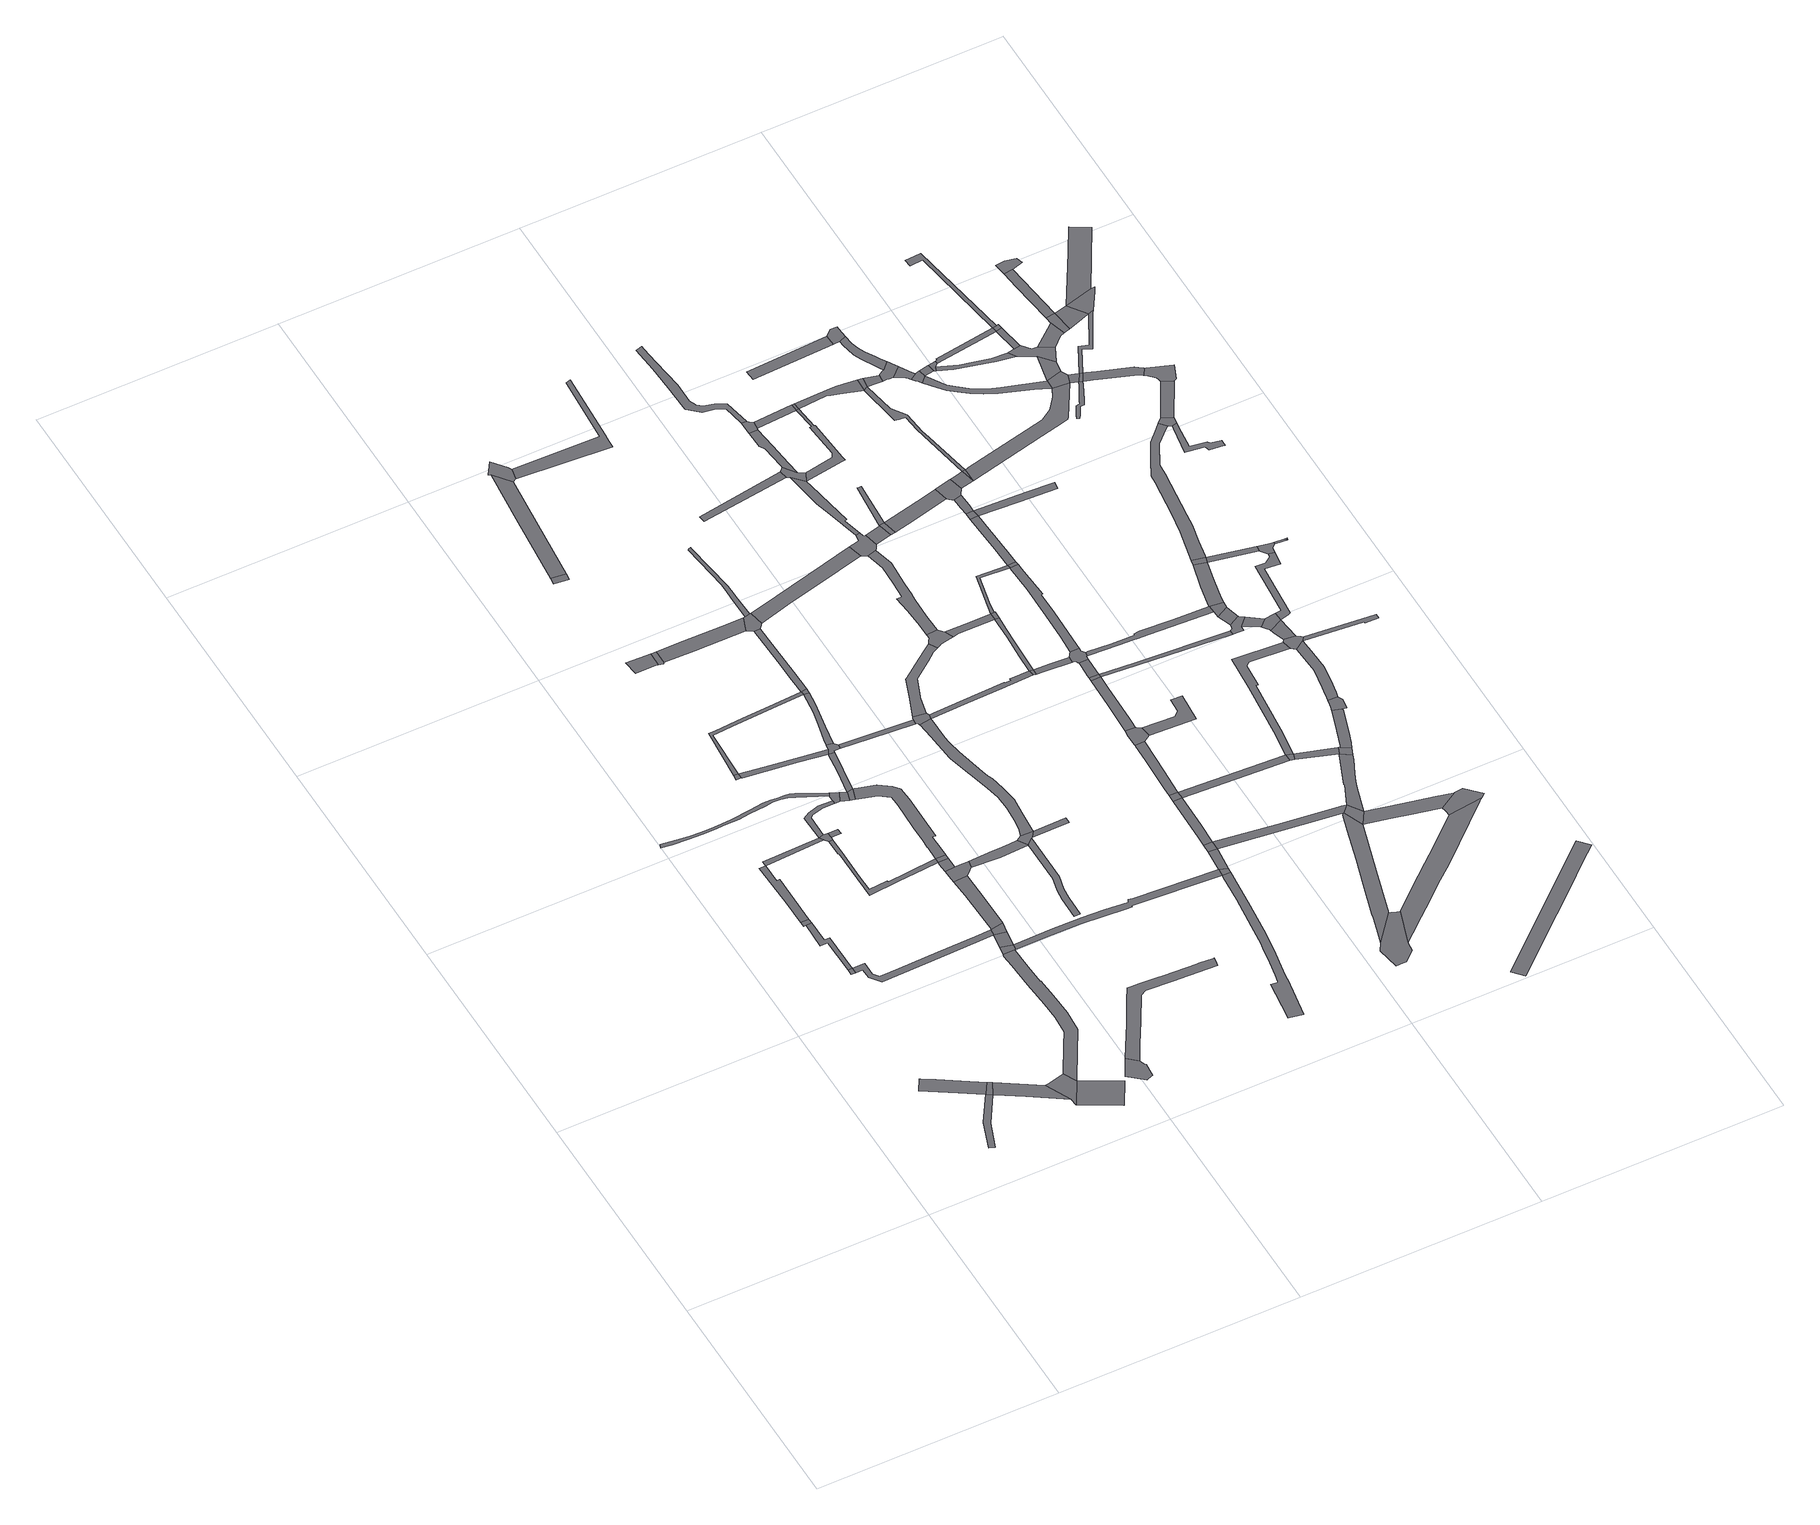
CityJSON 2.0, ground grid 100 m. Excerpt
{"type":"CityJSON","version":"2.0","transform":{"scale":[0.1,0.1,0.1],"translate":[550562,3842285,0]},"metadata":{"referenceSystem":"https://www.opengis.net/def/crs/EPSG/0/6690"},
"CityObjects":{
"road1":{"type":"Road","attributes":{"RoadStructureAttribute.sectionType":"1"},"geometry":[{"type":"MultiSurface","lod":"1","boundaries":[[[0,1,2,3,4,5]]]}]},
"road2":{"type":"Road","attributes":{"RoadStructureAttribute.sectionType":"1"},"geometry":[{"type":"MultiSurface","lod":"1","boundaries":[[[6,7,8,9,10,11,0,12]]]}]},
"road3":{"type":"Road","geometry":[{"type":"MultiSurface","lod":"1","boundaries":[[[12,0,5,13]]]}]},
"road4":{"type":"Road","geometry":[{"type":"MultiSurface","lod":"1","boundaries":[[[14,15,16,17]]]}]},
"road5":{"type":"Road","attributes":{"RoadStructureAttribute.sectionType":"1"},"geometry":[{"type":"MultiSurface","lod":"1","boundaries":[[[18,19,20,14,17,21,22,23]]]}]},
"road6":{"type":"Road","attributes":{"RoadStructureAttribute.sectionType":"1"},"geometry":[{"type":"MultiSurface","lod":"1","boundaries":[[[24,13,5,25,26,27,28,29]]]}]},
"road7":{"type":"Road","geometry":[{"type":"MultiSurface","lod":"1","boundaries":[[[30,31,18,23,32]]]}]},
"road8":{"type":"Road","attributes":{"RoadStructureAttribute.sectionType":"1"},"geometry":[{"type":"MultiSurface","lod":"1","boundaries":[[[33,34,30,32,35,36,37]]]}]},
"road9":{"type":"Road","geometry":[{"type":"MultiSurface","lod":"1","boundaries":[[[38,39,40,29,28,41,42]]]}]},
"road10":{"type":"Road","attributes":{"RoadStructureAttribute.sectionType":"1"},"geometry":[{"type":"MultiSurface","lod":"1","boundaries":[[[43,42,41,44,45,46,47]]]}]},
"road11":{"type":"Road","attributes":{"RoadStructureAttribute.sectionType":"1"},"geometry":[{"type":"MultiSurface","lod":"1","boundaries":[[[48,49,50,51,52,53,54,17,16,55,56,57,58,59,60,61]]]}]},
"road12":{"type":"Road","attributes":{"RoadStructureAttribute.sectionType":"1"},"geometry":[{"type":"MultiSurface","lod":"1","boundaries":[[[62,63,64,65,66,67,68,69,70,71,72,73,74,75,76,77,78,79,80,81,82,83,84,85,86,87,88,89,90]]]}]},
"road13":{"type":"Road","attributes":{"RoadStructureAttribute.sectionType":"1"},"geometry":[{"type":"MultiSurface","lod":"1","boundaries":[[[91,92,37,93]]]}]},
"road14":{"type":"Road","attributes":{"RoadStructureAttribute.sectionType":"1"},"geometry":[{"type":"MultiSurface","lod":"1","boundaries":[[[94,95,96,97,98,99,100,101,38,42,102,103,104,105,106,107,108,109]]]}]},
"road15":{"type":"Road","geometry":[{"type":"MultiSurface","lod":"1","boundaries":[[[110,111,112,113,114]]]}]},
"road16":{"type":"Road","geometry":[{"type":"MultiSurface","lod":"1","boundaries":[[[115,116,117,118,119,120,121,122,123]]]}]},
"road17":{"type":"Road","geometry":[{"type":"MultiSurface","lod":"1","boundaries":[[[124,91,93,125,126,127,128]]]}]},
"road18":{"type":"Road","geometry":[{"type":"MultiSurface","lod":"1","boundaries":[[[129,130,128,127]]]}]},
"road19":{"type":"Road","attributes":{"RoadStructureAttribute.sectionType":"1"},"geometry":[{"type":"MultiSurface","lod":"1","boundaries":[[[131,132,133,134,91,124,135,136,137,138,139,140]]]}]},
"road20":{"type":"Road","geometry":[{"type":"MultiSurface","lod":"1","boundaries":[[[141,94,109,142,143]]]}]},
"road21":{"type":"Road","attributes":{"RoadStructureAttribute.sectionType":"1"},"geometry":[{"type":"MultiSurface","lod":"1","boundaries":[[[125,144,145,146,147,148,149,150,151,152,153,154,155,156,126]]]}]},
"road22":{"type":"Road","attributes":{"RoadStructureAttribute.sectionType":"1"},"geometry":[{"type":"MultiSurface","lod":"1","boundaries":[[[60,157,141,143,158,159]]]}]},
"road23":{"type":"Road","geometry":[{"type":"MultiSurface","lod":"1","boundaries":[[[160,161,61,60,159]]]}]},
"road24":{"type":"Road","attributes":{"function":"3","RoadStructureAttribute.sectionType":"1"},"geometry":[{"type":"MultiSurface","lod":"1","boundaries":[[[162,163,164,165,166,167,168]]]}]},
"road25":{"type":"Road","attributes":{"RoadStructureAttribute.sectionType":"1"},"geometry":[{"type":"MultiSurface","lod":"1","boundaries":[[[169,170,114,113,171,172,173,174,175]]]}]},
"road26":{"type":"Road","attributes":{"RoadStructureAttribute.sectionType":"1"},"geometry":[{"type":"MultiSurface","lod":"1","boundaries":[[[176,177,178,179,180,161,160]]]}]},
"road27":{"type":"Road","geometry":[{"type":"MultiSurface","lod":"1","boundaries":[[[90,89,140,139,181,182,183]]]}]},
"road28":{"type":"Road","attributes":{"RoadStructureAttribute.sectionType":"1"},"geometry":[{"type":"MultiSurface","lod":"1","boundaries":[[[183,182,184,185]]]}]},
"road29":{"type":"Road","geometry":[{"type":"MultiSurface","lod":"1","boundaries":[[[168,167,186,187,188]]]}]},
"road30":{"type":"Road","attributes":{"RoadStructureAttribute.sectionType":"1"},"geometry":[{"type":"MultiSurface","lod":"1","boundaries":[[[189,190,191,192,193,110,114,194,195,196,197,198]]]}]},
"road31":{"type":"Road","attributes":{"RoadStructureAttribute.sectionType":"1"},"geometry":[{"type":"MultiSurface","lod":"1","boundaries":[[[149,199,200,201,202]]]}]},
"road32":{"type":"Road","geometry":[{"type":"MultiSurface","lod":"1","boundaries":[[[203,185,184,204]]]}]},
"road33":{"type":"Road","geometry":[{"type":"MultiSurface","lod":"1","boundaries":[[[205,206,207,208]]]}]},
"road34":{"type":"Road","geometry":[{"type":"MultiSurface","lod":"1","boundaries":[[[150,149,202,209]]]}]},
"road35":{"type":"Road","geometry":[{"type":"MultiSurface","lod":"1","boundaries":[[[210,211,212,201,200,213,178,177,214,215]]]}]},
"road36":{"type":"Road","attributes":{"RoadStructureAttribute.sectionType":"1"},"geometry":[{"type":"MultiSurface","lod":"1","boundaries":[[[216,217,218,219,220,221,222,223,224,225,226,203,204,227,228,229,230,231,232,233,234,235,236,237,150,209]]]}]},
"road37":{"type":"Road","attributes":{"RoadStructureAttribute.sectionType":"1"},"geometry":[{"type":"MultiSurface","lod":"1","boundaries":[[[174,238,185,203,239,240]]]}]},
"road38":{"type":"Road","attributes":{"RoadStructureAttribute.sectionType":"1"},"geometry":[{"type":"MultiSurface","lod":"1","boundaries":[[[241,242,243,244,245,246,247,248,249,250,251,252,253,254,255,256,257,258,259,260,261,262,263,264,115,123]]]}]},
"road39":{"type":"Road","attributes":{"RoadStructureAttribute.sectionType":"1"},"geometry":[{"type":"MultiSurface","lod":"1","boundaries":[[[265,266,205,208,267,268]]]}]},
"road40":{"type":"Road","geometry":[{"type":"MultiSurface","lod":"1","boundaries":[[[269,175,174,240,270,271,272,273]]]}]},
"road41":{"type":"Road","attributes":{"function":"3","RoadStructureAttribute.sectionType":"1"},"geometry":[{"type":"MultiSurface","lod":"1","boundaries":[[[274,275,188,187,276,277,278]]]}]},
"road42":{"type":"Road","attributes":{"RoadStructureAttribute.sectionType":"1"},"geometry":[{"type":"MultiSurface","lod":"1","boundaries":[[[279,280,281,282,210,215,283,284,285,286]]]}]},
"road43":{"type":"Road","attributes":{"RoadStructureAttribute.sectionType":"1"},"geometry":[{"type":"MultiSurface","lod":"1","boundaries":[[[198,287,288,289,269,273,290,291,292]]]}]},
"road44":{"type":"Road","geometry":[{"type":"MultiSurface","lod":"1","boundaries":[[[293,294,265,268,295,296,297]]]}]},
"road45":{"type":"Road","geometry":[{"type":"MultiSurface","lod":"1","boundaries":[[[298,299,300,301,302,303,304,305,306,286]]]}]},
"road46":{"type":"Road","geometry":[{"type":"MultiSurface","lod":"1","boundaries":[[[307,189,198,292]]]}]},
"road47":{"type":"Road","attributes":{"RoadStructureAttribute.sectionType":"1"},"geometry":[{"type":"MultiSurface","lod":"1","boundaries":[[[308,272,271,309,310,311]]]}]},
"road48":{"type":"Road","attributes":{"RoadStructureAttribute.sectionType":"1"},"geometry":[{"type":"MultiSurface","lod":"1","boundaries":[[[312,313,314,315,316,317,318,319,143,142,320,321,322,323,324,325,326,327,328]]]}]},
"road49":{"type":"Road","attributes":{"RoadStructureAttribute.sectionType":"1"},"geometry":[{"type":"MultiSurface","lod":"1","boundaries":[[[329,330,331,332,333,334,189,307]]]}]},
"road50":{"type":"Road","geometry":[{"type":"MultiSurface","lod":"1","boundaries":[[[335,336,337,279,286,306,338]]]}]},
"road51":{"type":"Road","geometry":[{"type":"MultiSurface","lod":"1","boundaries":[[[339,340,341,278,277,332,331,342,343]]]}]},
"road52":{"type":"Road","attributes":{"RoadStructureAttribute.sectionType":"1"},"geometry":[{"type":"MultiSurface","lod":"1","boundaries":[[[344,345,346,347,348,349,350,351,352,353,354,355,356,357,358,359,360,361,362,363,364,365,366,336,335]]]}]},
"road53":{"type":"Road","geometry":[{"type":"MultiSurface","lod":"1","boundaries":[[[367,368,335,338]]]}]},
"road54":{"type":"Road","attributes":{"RoadStructureAttribute.sectionType":"1"},"geometry":[{"type":"MultiSurface","lod":"1","boundaries":[[[369,370,371,372,373,374,375,376,377,378,341,340]]]}]},
"road55":{"type":"Road","geometry":[{"type":"MultiSurface","lod":"1","boundaries":[[[379,380,311,310,381,356,355,382,383,384]]]}]},
"road56":{"type":"Road","attributes":{"RoadStructureAttribute.sectionType":"1"},"geometry":[{"type":"MultiSurface","lod":"1","boundaries":[[[385,386,387,388,389,390,296,295]]]}]},
"road57":{"type":"Road","attributes":{"RoadStructureAttribute.sectionType":"1"},"geometry":[{"type":"MultiSurface","lod":"1","boundaries":[[[327,391,392,393,394,395,396,397,398,399,400,401,402,403,404,405,406,407,408,409,410]]]}]},
"road58":{"type":"Road","attributes":{"RoadStructureAttribute.sectionType":"1"},"geometry":[{"type":"MultiSurface","lod":"1","boundaries":[[[411,412,413,414,415,416,417,379,384,418,419,420,421,422,423,424]]]}]},
"road59":{"type":"Road","attributes":{"function":"3","RoadStructureAttribute.sectionType":"1"},"geometry":[{"type":"MultiSurface","lod":"1","boundaries":[[[425,426,427,339,343,428,429,430]]]}]},
"road60":{"type":"Road","attributes":{"RoadStructureAttribute.sectionType":"1"},"geometry":[{"type":"MultiSurface","lod":"1","boundaries":[[[431,432,433,434,435,436,382,355,437,438,439]]]}]},
"road61":{"type":"Road","geometry":[{"type":"MultiSurface","lod":"1","boundaries":[[[328,327,410,440]]]}]},
"road62":{"type":"Road","attributes":{"RoadStructureAttribute.sectionType":"1"},"geometry":[{"type":"MultiSurface","lod":"1","boundaries":[[[441,442,328,440,443,444]]]}]},
"road63":{"type":"Road","geometry":[{"type":"MultiSurface","lod":"1","boundaries":[[[445,441,444,446]]]}]},
"road64":{"type":"Road","attributes":{"RoadStructureAttribute.sectionType":"1"},"geometry":[{"type":"MultiSurface","lod":"1","boundaries":[[[447,448,449,450,451]]]}]},
"road65":{"type":"Road","geometry":[{"type":"MultiSurface","lod":"1","boundaries":[[[452,453,454,455,456,411,424,457,458,459,460,461]]]}]},
"road66":{"type":"Road","attributes":{"RoadStructureAttribute.sectionType":"1"},"geometry":[{"type":"MultiSurface","lod":"1","boundaries":[[[462,463,464,445,446,465,466,467]]]}]},
"road67":{"type":"Road","geometry":[{"type":"MultiSurface","lod":"1","boundaries":[[[468,462,467,469]]]}]},
"road68":{"type":"Road","attributes":{"RoadStructureAttribute.sectionType":"1"},"geometry":[{"type":"MultiSurface","lod":"1","boundaries":[[[470,471,472,473,474,475,476,477,478,479,480,481,482,483,454,453]]]}]},
"road69":{"type":"Road","attributes":{"RoadStructureAttribute.sectionType":"1"},"geometry":[{"type":"MultiSurface","lod":"1","boundaries":[[[484,485,486,487,488,489,490,468,469]]]}]},
"road70":{"type":"Road","geometry":[{"type":"MultiSurface","lod":"1","boundaries":[[[431,439,491,492]]]}]},
"road71":{"type":"Road","attributes":{"RoadStructureAttribute.sectionType":"1"},"geometry":[{"type":"MultiSurface","lod":"1","boundaries":[[[493,461,460,494,495,496]]]}]},
"road72":{"type":"Road","geometry":[{"type":"MultiSurface","lod":"1","boundaries":[[[497,498,499,500,501,502,503,504,505,506,507]]]}]},
"road73":{"type":"Road","geometry":[{"type":"MultiSurface","lod":"1","boundaries":[[[508,509,510,511,512,513,425,430,514,476,475,515,516,517]]]}]},
"road74":{"type":"Road","attributes":{"RoadStructureAttribute.sectionType":"1"},"geometry":[{"type":"MultiSurface","lod":"1","boundaries":[[[518,519,520,521,511,510,522,523,524,525,526]]]}]},
"road75":{"type":"Road","attributes":{"RoadStructureAttribute.sectionType":"1"},"geometry":[{"type":"MultiSurface","lod":"1","boundaries":[[[495,527,528,431,492,529,530,531]]]}]},
"road76":{"type":"Road","geometry":[{"type":"MultiSurface","lod":"1","boundaries":[[[532,533,534,535,487,486,536,537,538]]]}]},
"road77":{"type":"Road","attributes":{"RoadStructureAttribute.sectionType":"1"},"geometry":[{"type":"MultiSurface","lod":"1","boundaries":[[[539,492,491,540,541,542]]]}]},
"road78":{"type":"Road","geometry":[{"type":"MultiSurface","lod":"1","boundaries":[[[543,544,545,447,451,546,547,518,526,548,549]]]}]},
"road79":{"type":"Road","attributes":{"function":"3","RoadStructureAttribute.sectionType":"1"},"geometry":[{"type":"MultiSurface","lod":"1","boundaries":[[[550,517,516,551,552]]]}]},
"road80":{"type":"Road","attributes":{"RoadStructureAttribute.sectionType":"1"},"geometry":[{"type":"MultiSurface","lod":"1","boundaries":[[[553,554,532,538,555,556,557,558,559]]]}]},
"road81":{"type":"Road","attributes":{"RoadStructureAttribute.sectionType":"1"},"geometry":[{"type":"MultiSurface","lod":"1","boundaries":[[[560,561,562,563,564,565,566,567,568,543,549]]]}]},
"road82":{"type":"Road","geometry":[{"type":"MultiSurface","lod":"1","boundaries":[[[496,495,531,569,570]]]}]},
"road83":{"type":"Road","attributes":{"RoadStructureAttribute.sectionType":"1"},"geometry":[{"type":"MultiSurface","lod":"1","boundaries":[[[571,572,573,446,444,574,575,576]]]}]},
"road84":{"type":"Road","attributes":{"RoadStructureAttribute.sectionType":"1"},"geometry":[{"type":"MultiSurface","lod":"1","boundaries":[[[577,578,579,580,581,582,583,584,585,586,587,588,589,590,591,592,593,594,595,596,597,598]]]}]},
"road85":{"type":"Road","geometry":[{"type":"MultiSurface","lod":"1","boundaries":[[[599,600,550,552,601]]]}]},
"road86":{"type":"Road","geometry":[{"type":"MultiSurface","lod":"1","boundaries":[[[597,563,562,602,603,604,605,598]]]}]},
"road87":{"type":"Road","geometry":[{"type":"MultiSurface","lod":"1","boundaries":[[[606,553,559,607]]]}]},
"road88":{"type":"Road","attributes":{"RoadStructureAttribute.sectionType":"1"},"geometry":[{"type":"MultiSurface","lod":"1","boundaries":[[[575,608,609,610,611,612,613,614,500,499,615,616,617]]]}]},
"road89":{"type":"Road","attributes":{"RoadStructureAttribute.sectionType":"1"},"geometry":[{"type":"MultiSurface","lod":"1","boundaries":[[[469,467,618,619]]]}]},
"road90":{"type":"Road","attributes":{"RoadStructureAttribute.sectionType":"1"},"geometry":[{"type":"MultiSurface","lod":"1","boundaries":[[[620,621,622,623,606,607,624]]]}]},
"road91":{"type":"Road","geometry":[{"type":"MultiSurface","lod":"1","boundaries":[[[625,626,627,600,599]]]}]},
"road92":{"type":"Road","geometry":[{"type":"MultiSurface","lod":"1","boundaries":[[[628,542,541,629,630,631,620,624,632,633,634,635,636,637]]]}]},
"road93":{"type":"Road","attributes":{"RoadStructureAttribute.sectionType":"1"},"geometry":[{"type":"MultiSurface","lod":"1","boundaries":[[[638,639,640,641,642,537,536]]]}]},
"road94":{"type":"Road","attributes":{"RoadStructureAttribute.sectionType":"1"},"geometry":[{"type":"MultiSurface","lod":"1","boundaries":[[[643,496,570,644,645,646,647]]]}]},
"road95":{"type":"Road","attributes":{"RoadStructureAttribute.sectionType":"1"},"geometry":[{"type":"MultiSurface","lod":"1","boundaries":[[[648,649,650,651,652,653,654,655,656,657,658,548,526]]]}]},
"road96":{"type":"Road","attributes":{"RoadStructureAttribute.sectionType":"1"},"geometry":[{"type":"MultiSurface","lod":"1","boundaries":[[[659,603,602,654]]]}]},
"road97":{"type":"Road","attributes":{"RoadStructureAttribute.sectionType":"1"},"geometry":[{"type":"MultiSurface","lod":"1","boundaries":[[[660,661,662,663,664,665,646,666,667,668,669,628,637]]]}]},
"road98":{"type":"Road","attributes":{"function":"3","RoadStructureAttribute.sectionType":"1"},"geometry":[{"type":"MultiSurface","lod":"1","boundaries":[[[670,671,672,599,601,673,674]]]}]},
"road99":{"type":"Road","geometry":[{"type":"MultiSurface","lod":"1","boundaries":[[[675,659,654,653]]]}]},
"road100":{"type":"Road","geometry":[{"type":"MultiSurface","lod":"1","boundaries":[[[676,647,646,665]]]}]},
"road101":{"type":"Road","geometry":[{"type":"MultiSurface","lod":"1","boundaries":[[[576,575,617,677]]]}]},
"road102":{"type":"Road","attributes":{"RoadStructureAttribute.sectionType":"1"},"geometry":[{"type":"MultiSurface","lod":"1","boundaries":[[[678,679,680,681,682,683,647,676]]]}]},
"road103":{"type":"Road","attributes":{"RoadStructureAttribute.sectionType":"1"},"geometry":[{"type":"MultiSurface","lod":"1","boundaries":[[[684,685,686,687,688,689,690,691,692,693,694,695,696,697,507,506]]]}]},
"road104":{"type":"Road","geometry":[{"type":"MultiSurface","lod":"1","boundaries":[[[619,618,698,699]]]}]},
"road105":{"type":"Road","geometry":[{"type":"MultiSurface","lod":"1","boundaries":[[[700,701,681,680]]]}]},
"road106":{"type":"Road","attributes":{"RoadStructureAttribute.sectionType":"1"},"geometry":[{"type":"MultiSurface","lod":"1","boundaries":[[[702,607,559,703,704,705]]]}]},
"road107":{"type":"Road","attributes":{"RoadStructureAttribute.sectionType":"1"},"geometry":[{"type":"MultiSurface","lod":"1","boundaries":[[[706,707,708,709,701,700]]]}]},
"road108":{"type":"Road","geometry":[{"type":"MultiSurface","lod":"1","boundaries":[[[710,711,670,674,712,713,708,707,714,715]]]}]},
"road109":{"type":"Road","attributes":{"RoadStructureAttribute.sectionType":"1"},"geometry":[{"type":"MultiSurface","lod":"1","boundaries":[[[716,717,718,719,576,677,720,721,722,723,724,725,726]]]}]},
"road110":{"type":"Road","attributes":{"RoadStructureAttribute.sectionType":"1"},"geometry":[{"type":"MultiSurface","lod":"1","boundaries":[[[727,728,729,730,675,653,731,732,733,734,735,736]]]}]},
"road111":{"type":"Road","attributes":{"RoadStructureAttribute.sectionType":"1"},"geometry":[{"type":"MultiSurface","lod":"1","boundaries":[[[737,738,739,740,741,742,743,744,745,635,634,746,747,748,749,750,751,752]]]}]},
"road112":{"type":"Road","attributes":{"RoadStructureAttribute.sectionType":"1"},"geometry":[{"type":"MultiSurface","lod":"1","boundaries":[[[699,698,716,753]]]}]},
"road113":{"type":"Road","attributes":{"RoadStructureAttribute.sectionType":"1"},"geometry":[{"type":"MultiSurface","lod":"1","boundaries":[[[754,755,756,757]]]}]},
"road114":{"type":"Road","attributes":{"function":"3","RoadStructureAttribute.sectionType":"1"},"geometry":[{"type":"MultiSurface","lod":"1","boundaries":[[[758,759,710,715,760]]]}]},
"road115":{"type":"Road","attributes":{"RoadStructureAttribute.sectionType":"1"},"geometry":[{"type":"MultiSurface","lod":"1","boundaries":[[[761,762,763,677,617,764,765,766,767,768]]]}]},
"road116":{"type":"Road","attributes":{"RoadStructureAttribute.sectionType":"1"},"geometry":[{"type":"MultiSurface","lod":"1","boundaries":[[[769,770,771,772,773,774,775,776,777,778,779]]]}]},
"road117":{"type":"Road","geometry":[{"type":"MultiSurface","lod":"1","boundaries":[[[780,758,760]]]}]},
"road118":{"type":"Road","geometry":[{"type":"MultiSurface","lod":"1","boundaries":[[[781,753,716,726,782,783]]]}]},
"road119":{"type":"Road","attributes":{"RoadStructureAttribute.sectionType":"1"},"geometry":[{"type":"MultiSurface","lod":"1","boundaries":[[[784,785,786,787,788,789,735,790,791,792,793,794,758,780]]]}]},
"road120":{"type":"Road","attributes":{"RoadStructureAttribute.sectionType":"1"},"geometry":[{"type":"MultiSurface","lod":"1","boundaries":[[[795,796,797,619,699,798,799,800,801,802,803,804]]]}]},
"road121":{"type":"Road","attributes":{"RoadStructureAttribute.sectionType":"1"},"geometry":[{"type":"MultiSurface","lod":"1","boundaries":[[[805,806,807,808,809,810,700,680]]]}]},
"road122":{"type":"Road","geometry":[{"type":"MultiSurface","lod":"1","boundaries":[[[736,735,789,811]]]}]},
"road123":{"type":"Road","attributes":{"RoadStructureAttribute.sectionType":"1"},"geometry":[{"type":"MultiSurface","lod":"1","boundaries":[[[812,813,814,783,782,815,816,817,818]]]}]},
"road124":{"type":"Road","attributes":{"RoadStructureAttribute.sectionType":"1"},"geometry":[{"type":"MultiSurface","lod":"1","boundaries":[[[819,820,811,789,821,822,823,824]]]}]},
"road125":{"type":"Road","geometry":[{"type":"MultiSurface","lod":"1","boundaries":[[[825,826,768,767,827,694,693,828]]]}]},
"road126":{"type":"Road","geometry":[{"type":"MultiSurface","lod":"1","boundaries":[[[829,754,757,830,831,832,833]]]}]},
"road127":{"type":"Road","geometry":[{"type":"MultiSurface","lod":"1","boundaries":[[[834,835,836,837,812,818,838,839,840]]]}]},
"road128":{"type":"Road","attributes":{"RoadStructureAttribute.sectionType":"1"},"geometry":[{"type":"MultiSurface","lod":"1","boundaries":[[[841,842,843,844,845,831,830,846,847,848,849,850,851,852,853]]]}]},
"road129":{"type":"Road","geometry":[{"type":"MultiSurface","lod":"1","boundaries":[[[853,852,854,824,823,855,856,857,858]]]}]},
"road130":{"type":"Road","geometry":[{"type":"MultiSurface","lod":"1","boundaries":[[[859,860,861,862,705,704,863,864,865,866,867]]]}]},
"road131":{"type":"Road","attributes":{"RoadStructureAttribute.sectionType":"1"},"geometry":[{"type":"MultiSurface","lod":"1","boundaries":[[[868,869,860,859]]]}]},
"road132":{"type":"Road","geometry":[{"type":"MultiSurface","lod":"1","boundaries":[[[752,751,870,869,868,871]]]}]},
"road133":{"type":"Road","attributes":{"RoadStructureAttribute.sectionType":"1"},"geometry":[{"type":"MultiSurface","lod":"1","boundaries":[[[872,873,858,857,874,875,876,877]]]}]},
"road134":{"type":"Road","geometry":[{"type":"MultiSurface","lod":"1","boundaries":[[[878,877,876,879,880,881,882]]]}]},
"road135":{"type":"Road","attributes":{"RoadStructureAttribute.sectionType":"1"},"geometry":[{"type":"MultiSurface","lod":"1","boundaries":[[[883,884,885,886,887,888,889,890,891,892,893,834,840]]]}]},
"road136":{"type":"Road","attributes":{"RoadStructureAttribute.sectionType":"1"},"geometry":[{"type":"MultiSurface","lod":"1","boundaries":[[[867,866,894,895,896,897]]]}]},
"road137":{"type":"Road","attributes":{"RoadStructureAttribute.sectionType":"1"},"geometry":[{"type":"MultiSurface","lod":"1","boundaries":[[[898,899,900,901,752,871,902,903,904,905]]]}]},
"road138":{"type":"Road","attributes":{"RoadStructureAttribute.sectionType":"1"},"geometry":[{"type":"MultiSurface","lod":"1","boundaries":[[[906,878,882,907,908]]]}]},
"road139":{"type":"Road","geometry":[{"type":"MultiSurface","lod":"1","boundaries":[[[909,804,803,888,887,910,911,912]]]}]},
"road140":{"type":"Road","geometry":[{"type":"MultiSurface","lod":"1","boundaries":[[[913,897,896,914,915,916,917]]]}]},
"road141":{"type":"Road","attributes":{"RoadStructureAttribute.sectionType":"1"},"geometry":[{"type":"MultiSurface","lod":"1","boundaries":[[[917,916,918,919,909,912]]]}]},
"road142":{"type":"Road","attributes":{"function":"3","RoadStructureAttribute.sectionType":"1"},"geometry":[{"type":"MultiSurface","lod":"1","boundaries":[[[920,921,922,923,924,925,926,927,780,760,928,929,930,931,932]]]}]},
"road143":{"type":"Road","geometry":[{"type":"MultiSurface","lod":"1","boundaries":[[[933,906,908,934,935,936]]]}]},
"road144":{"type":"Road","geometry":[{"type":"MultiSurface","lod":"1","boundaries":[[[937,938,898,905,939]]]}]},
"road145":{"type":"Road","attributes":{"RoadStructureAttribute.sectionType":"1"},"geometry":[{"type":"MultiSurface","lod":"1","boundaries":[[[940,941,942,943,944,945,882,881,946,947,948,949,950,951,952,953,920,954]]]}]},
"road146":{"type":"Road","attributes":{"RoadStructureAttribute.sectionType":"1"},"geometry":[{"type":"MultiSurface","lod":"1","boundaries":[[[939,905,955,956]]]}]},
"road147":{"type":"Road","attributes":{"RoadStructureAttribute.sectionType":"1"},"geometry":[{"type":"MultiSurface","lod":"1","boundaries":[[[957,958,959,960,961,913,917,962,963,964,965,966]]]}]},
"road148":{"type":"Road","attributes":{"RoadStructureAttribute.sectionType":"1"},"geometry":[{"type":"MultiSurface","lod":"1","boundaries":[[[967,968,969,935,934,970,971,972,973,974]]]}]},
"road149":{"type":"Road","attributes":{"RoadStructureAttribute.sectionType":"1"},"geometry":[{"type":"MultiSurface","lod":"1","boundaries":[[[910,887,975,976,977,978]]]}]},
"road150":{"type":"Road","attributes":{"RoadStructureAttribute.sectionType":"1"},"geometry":[{"type":"MultiSurface","lod":"1","boundaries":[[[979,980,981,933,936,982,983]]]}]},
"road151":{"type":"Road","attributes":{"RoadStructureAttribute.sectionType":"1"},"geometry":[{"type":"MultiSurface","lod":"1","boundaries":[[[984,985,986,987,988,989,990,991,992,993,994,937,939,995,996,997,998,999,1000,1001,1002,1003,1004]]]}]},
"road152":{"type":"Road","geometry":[{"type":"MultiSurface","lod":"1","boundaries":[[[1005,956,955,957,966,1006,1007,1008]]]}]},
"road153":{"type":"Road","geometry":[{"type":"MultiSurface","lod":"1","boundaries":[[[1009,1010,1011,1012,1013,1014,1015,1016,1017,1018,1019,1020,1021,1022,1023,1024,1025]]]}]},
"road154":{"type":"Road","geometry":[{"type":"MultiSurface","lod":"1","boundaries":[[[1026,954,920,932,1027]]]}]},
"road155":{"type":"Road","geometry":[{"type":"MultiSurface","lod":"1","boundaries":[[[1008,1007,1028,1029]]]}]},
"road156":{"type":"Road","geometry":[{"type":"MultiSurface","lod":"1","boundaries":[[[1030,1031,983,1032,1033]]]}]},
"road157":{"type":"Road","attributes":{"function":"3","RoadStructureAttribute.sectionType":"1"},"geometry":[{"type":"MultiSurface","lod":"1","boundaries":[[[1034,954,1026,1035]]]}]},
"road158":{"type":"Road","geometry":[{"type":"MultiSurface","lod":"1","boundaries":[[[1036,1037,979,983,1031]]]}]},
"road159":{"type":"Road","attributes":{"RoadStructureAttribute.sectionType":"1"},"geometry":[{"type":"MultiSurface","lod":"1","boundaries":[[[1038,1039,1040,1041,979,1037]]]}]},
"road160":{"type":"Road","geometry":[{"type":"MultiSurface","lod":"1","boundaries":[[[1042,1043,1033,1032,974,973,1044,1045,1034,1035,1046,1047]]]}]},
"road161":{"type":"Road","geometry":[{"type":"MultiSurface","lod":"1","boundaries":[[[1029,1028,1048]]]}]},
"road162":{"type":"Road","attributes":{"RoadStructureAttribute.sectionType":"1"},"geometry":[{"type":"MultiSurface","lod":"1","boundaries":[[[1027,932,1009,1049]]]}]},
"road163":{"type":"Road","geometry":[{"type":"MultiSurface","lod":"1","boundaries":[[[1049,1009,1025,1050]]]}]},
"road164":{"type":"Road","attributes":{"function":"3","RoadStructureAttribute.sectionType":"1"},"geometry":[{"type":"MultiSurface","lod":"1","boundaries":[[[1051,1052,1053,1054,1047,1046,1055,1056,1057]]]}]},
"road165":{"type":"Road","geometry":[{"type":"MultiSurface","lod":"1","boundaries":[[[1058,1059,984,1004,1060,1061,1062]]]}]},
"road166":{"type":"Road","attributes":{"RoadStructureAttribute.sectionType":"1"},"geometry":[{"type":"MultiSurface","lod":"1","boundaries":[[[1063,1064,1065,1066,1061,1060,1067,1068,1069,1070,1071,1072,1073,1074]]]}]},
"road167":{"type":"Road","attributes":{"RoadStructureAttribute.sectionType":"1"},"geometry":[{"type":"MultiSurface","lod":"1","boundaries":[[[1075,1076,1077,1078,1079,1050,1025,1080,1081,1082,1083,1084,1085,1086,1087]]]}]},
"road168":{"type":"Road","geometry":[{"type":"MultiSurface","lod":"1","boundaries":[[[1088,1089,1051,1057,1090]]]}]},
"road169":{"type":"Road","attributes":{"RoadStructureAttribute.sectionType":"1"},"geometry":[{"type":"MultiSurface","lod":"1","boundaries":[[[1091,1092,1093,1094,1095,1096,1097,1049,1050]]]}]},
"road170":{"type":"Road","attributes":{"RoadStructureAttribute.sectionType":"1"},"geometry":[{"type":"MultiSurface","lod":"1","boundaries":[[[1098,1099,1058,1062,1100,1101,1102]]]}]},
"road171":{"type":"Road","attributes":{"RoadStructureAttribute.sectionType":"1"},"geometry":[{"type":"MultiSurface","lod":"1","boundaries":[[[1103,1104,1105,1089,1088]]]}]},
"road172":{"type":"Road","geometry":[{"type":"MultiSurface","lod":"1","boundaries":[[[1106,1107,1088,1090,1108,1109,1095]]]}]},
"road173":{"type":"Road","geometry":[{"type":"MultiSurface","lod":"1","boundaries":[[[1110,1111,1104,1103,1112,1113]]]}]},
"road174":{"type":"Road","geometry":[{"type":"MultiSurface","lod":"1","boundaries":[[[1114,1115,1087,1086,1116,1117,1118,1119,1098,1102,1120,1121]]]}]},
"road175":{"type":"Road","geometry":[{"type":"MultiSurface","lod":"1","boundaries":[[[1122,1123,1106,1095,1094,1124]]]}]},
"road176":{"type":"Road","attributes":{"RoadStructureAttribute.sectionType":"1"},"geometry":[{"type":"MultiSurface","lod":"1","boundaries":[[[1125,1126,1106,1123,1127]]]}]}
},
"vertices":[
[466,426,0],[392,307,0],[349,187,0],[373,178,0],[413,290,0],[487,411,0],
[417,528,0],[341,576,0],[293,606,0],[290,608,0],[259,557,0],[382,479,0],[498,476,0],
[515,465,0],
[316,1205,0],[316,1179,0],[334,1179,0],[333,1204,0],
[286,1471,0],[284,1358,0],[314,1358,0],[332,1376,0],[309,1376,0],[309,1471,0],
[624,395,0],[494,407,0],[590,346,0],[707,271,0],[728,257,0],[678,361,0],
[276,1493,0],[275,1471,0],[309,1493,0],
[268,1800,0],[275,1600,0],[308,1716,0],[296,1716,0],[295,1801,0],
[762,381,0],[742,376,0],[691,364,0],[732,224,0],[790,327,0],
[794,325,0],[742,218,0],[806,183,0],[884,138,0],[943,243,0],
[805,1131,0],[648,1127,0],[483,1123,0],[402,1122,0],[384,1147,0],[384,1205,0],[337,1204,0],[362,1179,0],[365,1136,0],[398,1093,0],[642,1100,0],[805,1103,0],[864,1105,0],[867,1133,0],
[560,2063,0],[540,2071,0],[522,2073,0],[495,2075,0],[467,2077,0],[435,2077,0],[377,2069,0],[295,2061,0],[238,2058,0],[198,2057,0],[165,2057,0],[125,2059,0],[70,2066,0],[7,2075,0],[0,2060,0],[45,2053,0],[108,2049,0],[165,2047,0],[213,2047,0],[265,2048,0],[320,2048,0],[368,2054,0],[432,2059,0],[470,2065,0],[500,2063,0],[525,2058,0],[553,2046,0],[663,1994,0],[670,2008,0],
[532,1830,0],[294,1822,0],[542,1812,0],
[850,1005,0],[848,995,0],[851,941,0],[858,830,0],[865,718,0],[869,641,0],[863,561,0],[833,506,0],[798,342,0],[914,549,0],[919,642,0],[913,739,0],[909,825,0],[905,824,0],[901,906,0],[898,1004,0],
[404,2249,0],[402,2226,0],[417,2224,0],[423,2224,0],[422,2247,0],
[998,340,0],[955,263,0],[1019,210,0],[1042,219,0],[1046,220,0],[1051,280,0],[1047,280,0],[1046,284,0],[1039,306,0],
[552,1835,0],[555,1798,0],[571,1798,0],[571,1810,0],[571,1834,0],
[613,1810,0],[613,1835,0],
[662,1968,0],[604,1969,0],[557,1955,0],[531,1940,0],[554,1929,0],[565,1940,0],[597,1950,0],[616,1952,0],[662,1952,0],[663,1968,0],
[855,1040,0],[901,1004,0],[905,1029,0],
[555,1726,0],[560,1725,0],[560,1492,0],[688,1503,0],[794,1512,0],[856,1517,0],[855,1537,0],[735,1526,0],[651,1519,0],[649,1524,0],[572,1518,0],[571,1592,0],[572,1729,0],
[863,1099,0],[906,1037,0],[915,1097,0],
[922,1143,0],[872,1133,0],
[406,2922,0],[322,2925,0],[329,2863,0],[411,2862,0],[412,2862,0],[422,2861,0],[423,2922,0],
[665,2213,0],[524,2232,0],[427,2223,0],[516,2211,0],[647,2194,0],[758,2177,0],[769,2200,0],
[921,1274,0],[918,1409,0],[862,1406,0],[866,1327,0],[870,1211,0],
[679,1952,0],[683,1952,0],[703,1992,0],
[718,1941,0],[729,1979,0],
[442,2856,0],[445,2861,0],[446,2921,0],
[816,2496,0],[703,2489,0],[571,2483,0],[450,2475,0],[423,2474,0],[431,2459,0],[451,2460,0],[515,2464,0],[685,2473,0],[818,2480,0],
[856,1507,0],[859,1466,0],[899,1468,0],[898,1517,0],
[755,1985,0],[738,1935,0],
[279,3423,0],[276,3393,0],[336,3385,0],[339,3414,0],
[898,1537,0],
[957,1470,0],[936,1469,0],[931,1469,0],[860,1438,0],[939,1428,0],[950,1438,0],
[898,1601,0],[898,1608,0],[898,1638,0],[911,1638,0],[912,1745,0],[913,1844,0],[910,1902,0],[888,1928,0],[840,1960,0],[766,1982,0],[762,1983,0],[747,1933,0],[751,1931,0],[821,1910,0],[861,1881,0],[862,1833,0],[860,1713,0],[859,1638,0],[858,1607,0],[858,1602,0],[858,1597,0],[857,1537,0],
[747,2090,0],[769,2085,0],[782,2174,0],
[1078,377,0],[1133,475,0],[1196,588,0],[1219,600,0],[1224,602,0],[1335,595,0],[1347,594,0],[1358,594,0],[1512,585,0],[1514,596,0],[1515,604,0],[1518,624,0],[1517,624,0],[1459,628,0],[1450,628,0],[1317,636,0],[1291,638,0],[1225,642,0],[1198,643,0],[1188,644,0],[1170,645,0],[1140,592,0],[1083,489,0],[1027,391,0],
[331,3975,0],[306,3721,0],[363,3674,0],[384,3907,0],
[773,2222,0],[783,2184,0],[809,2182,0],[811,2200,0],[800,2217,0],
[715,2918,0],[543,2920,0],[572,2859,0],[781,2857,0],[805,2918,0],
[1162,1476,0],[1130,1474,0],[1086,1473,0],[1058,1472,0],[1058,1432,0],[1069,1431,0],[1184,1437,0],[1187,1437,0],
[809,2389,0],[795,2326,0],[778,2249,0],[814,2305,0],[833,2420,0],[839,2477,0],
[356,4036,0],[321,3980,0],[399,3916,0],[409,3964,0],[401,3980,0],
[1187,1250,0],[1173,1189,0],[1168,1141,0],[1167,1048,0],[1192,1048,0],[1193,1140,0],[1198,1185,0],[1212,1247,0],[1213,1459,0],
[841,2500,0],
[1003,2187,0],[926,2173,0],[1109,2158,0],[1111,2180,0],
[1398,1025,0],[1379,1027,0],[1373,1016,0],[1283,1023,0],[1185,1030,0],[1184,1030,0],[1164,1030,0],[1071,1030,0],[1052,1004,0],[1169,1003,0],[1170,1003,0],[1353,990,0],[1375,989,0],[1376,993,0],[1380,993,0],[1737,970,0],[1740,1002,0],
[839,2595,0],[835,2726,0],[833,2840,0],[808,2839,0],[813,2670,0],[815,2564,0],
[1234,1489,0],[1183,1489,0],[1163,1477,0],[1218,1464,0],
[839,2924,0],[834,2923,0],[813,2918,0],[840,2849,0],[851,2863,0],
[1234,1496,0],[1242,1591,0],[1248,1661,0],[1238,1729,0],[1227,1789,0],[1219,1809,0],[1212,1837,0],[1182,1961,0],[1173,2022,0],[1171,2050,0],[1170,2146,0],[1170,2155,0],[1120,2148,0],[1120,2146,0],[1127,2078,0],[1139,1951,0],[1140,1946,0],[1166,1844,0],[1189,1753,0],[1201,1696,0],[1204,1635,0],[1200,1572,0],[1195,1526,0],
[1370,1465,0],[1370,1490,0],
[832,3011,0],[830,3059,0],[830,3081,0],[800,3314,0],[800,3315,0],[794,3313,0],[787,3310,0],[812,3098,0],[812,3056,0],[813,3010,0],
[1116,2195,0],[1114,2189,0],[1119,2157,0],[1173,2175,0],[1169,2186,0],[1168,2187,0],
[787,3888,0],[788,3921,0],[790,3954,0],[806,4253,0],[788,4247,0],[769,3955,0],
[1737,960,0],[1728,840,0],[1713,700,0],[1703,605,0],[1696,576,0],[1685,509,0],[1674,446,0],[1667,414,0],[1666,409,0],[1638,412,0],[1632,361,0],[1615,235,0],[1674,225,0],[1704,404,0],[1704,407,0],[1710,448,0],[1730,560,0],[1742,661,0],[1757,807,0],[1772,967,0],
[1339,2485,0],[1312,2465,0],[1275,2438,0],[1184,2372,0],[1183,2371,0],[1148,2278,0],[1148,2276,0],[1186,2265,0],[1187,2269,0],[1188,2271,0],[1219,2353,0],[1296,2410,0],[1333,2439,0],[1357,2451,0],
[1311,3044,0],[1191,3014,0],[961,2955,0],[978,2897,0],[1128,2935,0],[1326,2986,0],
[1597,2193,0],[1517,2192,0],[1517,2183,0],[1491,2182,0],[1490,2186,0],[1304,2180,0],[1325,2160,0],[1470,2164,0],[1601,2168,0],
[1774,990,0],
[1747,1096,0],[1746,1083,0],[1783,1086,0],[1784,1095,0],
[1748,1133,0],[1784,1132,0],
[1266,3490,0],[901,3434,0],[903,3420,0],[905,3406,0],[1271,3455,0],
[1416,2511,0],[1398,2530,0],[1353,2528,0],[1354,2511,0],[1346,2498,0],[1369,2457,0],[1376,2461,0],[1406,2467,0],[1432,2472,0],[1418,2509,0],
[1754,1376,0],[1753,1314,0],[1750,1182,0],[1788,1229,0],[1790,1370,0],[1791,1375,0],
[1755,1409,0],[1790,1408,0],
[1396,2612,0],[1398,2701,0],[1400,2735,0],[1402,2790,0],[1407,2901,0],[1387,2982,0],[1351,2972,0],[1370,2895,0],[1367,2813,0],[1363,2737,0],[1363,2736,0],[1342,2736,0],[1347,2667,0],[1352,2580,0],
[1796,1523,0],[1802,1681,0],[1803,1686,0],[1763,1685,0],[1762,1681,0],[1761,1606,0],[1756,1449,0],
[1612,2167,0],[1613,2192,0],
[1505,2508,0],[1460,2478,0],[1608,2477,0],[1608,2509,0],
[2203,512,0],[2193,516,0],[2183,519,0],[2088,403,0],[2067,368,0],[2084,275,0],[2113,276,0],[2126,276,0],[2172,316,0],[2176,357,0],[2224,506,0],
[1384,3065,0],[1381,3070,0],[1377,3086,0],[1360,3082,0],[1356,3059,0],[1355,3055,0],[1349,2973,0],[1391,2987,0],[1403,3007,0],[1390,3066,0],
[1285,3449,0],[1285,3443,0],[1308,3288,0],[1326,3219,0],[1358,3165,0],[1366,3168,0],[1349,3267,0],[1331,3375,0],[1326,3403,0],
[1606,2383,0],[1600,2271,0],[1619,2332,0],[1622,2419,0],[1625,2476,0],
[1764,1766,0],[1763,1738,0],[1763,1715,0],[1763,1690,0],[1831,1706,0],[1825,1751,0],[1806,1763,0],
[1680,2188,0],[1646,2165,0],[1755,2157,0],[1757,2183,0],
[1282,3506,0],[1277,3501,0],[1268,3493,0],[1275,3453,0],[1281,3451,0],[1344,3441,0],[1319,3454,0],
[1458,3083,0],[1442,3017,0],[1472,3024,0],
[1773,2044,0],[1770,1906,0],[1806,1765,0],[1807,1793,0],[1808,1811,0],[1811,1986,0],[1813,2043,0],
[1312,3514,0],[1301,3616,0],[1292,3711,0],[1255,3710,0],[1257,3660,0],[1257,3638,0],[1258,3636,0],[1270,3615,0],[1282,3517,0],
[1626,2509,0],[1622,2509,0],
[2284,1066,0],[2272,1067,0],[2034,1098,0],[2268,1033,0],[2273,1032,0],[2303,1062,0],
[1255,3877,0],[1213,3898,0],[1173,3909,0],[1151,3928,0],[1148,3936,0],[1146,3940,0],[1140,3956,0],[1139,4045,0],[1124,4184,0],[1115,4261,0],[1115,4275,0],[1088,4268,0],[1097,4157,0],[1103,4048,0],[1105,3940,0],[1106,3928,0],[1108,3925,0],[1154,3882,0],[1208,3875,0],[1239,3857,0],[1254,3770,0],[1276,3767,0],
[1479,3087,0],[1458,3086,0],[1492,3028,0],
[1293,3718,0],[1295,3750,0],[1290,3754,0],[1287,3756,0],
[1773,2059,0],[1813,2058,0],
[2267,1026,0],[2245,950,0],[2205,807,0],[2170,688,0],[2128,545,0],[2123,527,0],[2103,454,0],[2243,724,0],[2281,858,0],[2309,950,0],
[2224,1355,0],[2223,1385,0],
[1776,2142,0],[1774,2086,0],[1774,2082,0],[1773,2077,0],[1815,2142,0],
[1490,3287,0],[1482,3287,0],[1475,3287,0],
[1773,2206,0],[1765,2157,0],[1770,2150,0],[1774,2144,0],[1815,2151,0],[1815,2158,0],[1819,2158,0],[1820,2177,0],[1810,2191,0],[1811,2206,0],
[2021,1695,0],[2029,1820,0],[1984,1823,0],[1980,1762,0],[1959,1744,0],
[1649,2696,0],[1627,2549,0],[1656,2684,0],[1777,2674,0],[1776,2690,0],
[1488,3428,0],[1501,3430,0],[1500,3448,0],[1487,3632,0],[1482,3632,0],[1471,3732,0],[1461,3729,0],[1472,3634,0],[1464,3632,0],[1476,3482,0],[1466,3462,0],
[1459,3760,0],
[1812,2260,0],[1815,2406,0],[1814,2504,0],[1821,2504,0],[1813,2637,0],[1811,2676,0],[1777,2673,0],[1781,2551,0],[1781,2426,0],[1778,2286,0],
[1720,3145,0],[1635,3124,0],[1489,3090,0],[1551,3042,0],[1734,3085,0],
[1469,3760,0],
[1810,2692,0],
[2341,1004,0],
[1807,2749,0],[1801,2879,0],[1797,2956,0],[1763,2955,0],[1765,2902,0],[1772,2783,0],
[2177,358,0],[2183,363,0],[2244,414,0],[2279,445,0],[2343,500,0],[2427,573,0],[2489,625,0],[2738,848,0],[2745,854,0],[2752,859,0],[2609,842,0],[2488,734,0],[2416,672,0],[2315,586,0],
[2242,1349,0],[2250,1375,0],
[1794,2987,0],[1762,2985,0],
[1961,2046,0],[1955,2031,0],[2336,2002,0],[2337,2021,0],
[1794,3020,0],[1791,3074,0],[1757,3067,0],[1760,3020,0],
[1793,3162,0],[1753,3153,0],[1751,3071,0],[1754,3069,0],[1790,3078,0],[1807,3104,0],
[2397,1297,0],[2396,1293,0],[2341,1156,0],[2344,1155,0],[2351,1038,0],[2364,1082,0],[2377,1125,0],[2385,1148,0],[2401,1185,0],[2430,1247,0],[2439,1270,0],
[1675,3764,0],[1648,3765,0],[1623,3766,0],[1553,3765,0],[1590,3741,0],[1606,3736,0],[1639,3726,0],[1715,3703,0],[1726,3699,0],[1728,3757,0],
[2182,2169,0],[2045,2176,0],[2036,2175,0],[2020,2173,0],[2016,2165,0],[2011,2166,0],[1924,2170,0],[1831,2176,0],[1829,2176,0],[1824,2158,0],[1947,2151,0],[2003,2149,0],[2017,2148,0],[2069,2145,0],[2327,2131,0],[2326,2162,0],
[2409,1326,0],
[1731,3998,0],[1392,3983,0],[1394,3938,0],[1733,3953,0],
[1850,3176,0],[1824,3170,0],[1863,3116,0],
[2607,945,0],[2485,972,0],[2414,988,0],[2412,926,0],[2486,909,0],[2594,885,0],[2601,884,0],[2675,929,0],
[2955,509,0],[2722,306,0],[2494,102,0],[2438,52,0],[2476,8,0],[2495,23,0],[2602,119,0],[2720,223,0],[2824,315,0],[2922,402,0],[2994,464,0],
[1863,3179,0],
[2412,1325,0],[2453,1302,0],[2417,1324,0],
[1829,3351,0],[1824,3385,0],[1816,3420,0],[1805,3518,0],[1767,3575,0],[1743,3710,0],[1750,3536,0],[1753,3515,0],[1770,3513,0],[1795,3510,0],[1803,3435,0],
[2274,1894,0],[2263,1743,0],[2240,1509,0],[2268,1505,0],[2291,1739,0],[2299,1738,0],[2307,1840,0],[2324,1853,0],[2488,1841,0],[2479,1879,0],
[1962,2947,0],[2117,2939,0],[2119,2954,0],[2120,2969,0],[2008,2976,0],[1884,2983,0],
[1748,3754,0],
[2475,1499,0],[2456,1435,0],[2421,1331,0],[2462,1324,0],[2481,1379,0],[2513,1481,0],[2514,1488,0],
[1768,3749,0],[1758,3752,0],[1754,3709,0],[1769,3709,0],[1807,3707,0],[1808,3738,0],
[2714,934,0],[2679,930,0],[2605,864,0],[2770,875,0],
[1758,4023,0],[1762,3955,0],[1791,3967,0],[1788,4010,0],[1788,4022,0],
[2487,1550,0],[2483,1528,0],[2481,1521,0],[2480,1515,0],[2530,1485,0],[2537,1528,0],[2527,1548,0],
[1849,3812,0],[1840,3828,0],[1817,3865,0],[1804,3895,0],[1796,3925,0],[1764,3932,0],[1769,3902,0],[1774,3872,0],[1787,3842,0],[1820,3783,0],[1828,3768,0],[1835,3755,0],[1865,3786,0],
[1825,3749,0],[1823,3707,0],[1833,3706,0],[1848,3706,0],[1891,3744,0],
[2396,2070,0],[2351,2046,0],[2347,2026,0],[2345,2025,0],[2350,2001,0],[2380,1999,0],[2382,2016,0],[2382,2021,0],[2416,2056,0],
[2379,2128,0],[2330,2102,0],
[2329,2131,0],[2382,2155,0],
[1924,3690,0],[1921,3696,0],[1890,3681,0],[1893,3679,0],[1902,3667,0],[1928,3684,0],
[1948,3689,0],[1914,3652,0],[1917,3648,0],[1929,3631,0],[1953,3657,0],
[2532,1571,0],[2545,1634,0],[2554,1701,0],[2549,1794,0],[2545,1852,0],[2506,1824,0],[2513,1703,0],[2499,1615,0],[2492,1579,0],[2492,1576,0],[2487,1552,0],
[2387,2018,0],[2398,2012,0],[2444,1984,0],[2475,2012,0],
[2371,2371,0],[2345,2264,0],[2332,2202,0],[2327,2167,0],[2387,2191,0],[2391,2209,0],[2405,2278,0],[2424,2359,0],
[1989,3697,0],[1993,3664,0],[1994,3664,0],
[2488,1890,0],[2557,1869,0],[2549,1875,0],[2535,1886,0],
[2521,2018,0],[2460,1965,0],[2464,1959,0],[2466,1952,0],[2524,1982,0],
[2474,1930,0],[2476,1924,0],
[2334,3383,0],[2315,3344,0],[2294,3318,0],[2275,3295,0],[2228,3264,0],[2121,3239,0],[1876,3182,0],[1874,3181,0],[2189,3193,0],[2290,3217,0],[2311,3222,0],[2316,3230,0],[2402,3378,0],
[2021,3704,0],[2003,3660,0],[2008,3678,0],[2023,3691,0],
[2376,2395,0],[2374,2383,0],[2429,2383,0],
[2173,3476,0],[2140,3486,0],[2115,3498,0],[2075,3520,0],[2027,3560,0],[2002,3582,0],[1952,3602,0],[1990,3557,0],[2022,3530,0],[2058,3503,0],[2100,3478,0],[2148,3456,0],[2274,3410,0],[2327,3386,0],[2335,3424,0],
[2616,2318,0],[2619,2343,0],
[2638,2289,0],[2636,2274,0],[2609,2254,0],[2567,2258,0],[2548,2022,0],[2559,1989,0],[2571,1996,0],[2590,2231,0],[2655,2226,0],[2663,2284,0],
[2209,3619,0],[2136,3634,0],[2091,3646,0],[2061,3635,0],[2091,3628,0],[2219,3597,0],[2294,3585,0],[2274,3615,0],
[2787,1829,0],[2788,1822,0],[2842,1820,0],[2843,1841,0],
[2283,3749,0],[2031,3712,0],[2032,3706,0],[2241,3721,0],[2287,3727,0],
[2591,3047,0],[2572,3028,0],[2522,2978,0],[2466,2871,0],[2461,2860,0],[2447,2832,0],[2444,2797,0],[2430,2686,0],[2419,2607,0],[2416,2586,0],[2408,2538,0],[2431,2389,0],[2446,2465,0],[2461,2535,0],[2462,2548,0],[2469,2601,0],[2496,2817,0],[2499,2864,0],[2546,2956,0],[2606,3012,0],[2617,3021,0],
[2669,2332,0],[2666,2308,0],[2683,2321,0],[2683,2331,0],
[2434,3366,0],[2426,3349,0],[2393,3285,0],[2385,3269,0],[2380,3268,0],[2370,3266,0],[2348,3225,0],[2341,3211,0],[2346,3207,0],[2351,3204,0],[2360,3219,0],[2380,3256,0],[2398,3256,0],[2399,3259,0],[2408,3278,0],[2440,3344,0],[2448,3361,0],
[2399,3442,0],[2414,3416,0],
[2734,2316,0],[2726,2327,0],
[2330,3627,0],[2313,3733,0],[2304,3621,0],[2330,3625,0],
[2359,3548,0],[2408,3492,0],
[2310,3754,0],[2301,3752,0],
[2228,4199,0],[2161,4194,0],[2164,4161,0],[2219,4167,0],
[2371,3589,0],[2360,3590,0],[2299,3582,0],[2355,3550,0],[2439,3557,0],[2384,3588,0],
[2736,2326,0],
[2455,3403,0],
[2467,3399,0],
[2481,3670,0],[2478,3668,0],[2460,3651,0],[2459,3650,0],[2459,3576,0],[2484,3597,0],[2502,3603,0],
[2611,3067,0],[2600,3056,0],[2630,3014,0],[2651,3018,0],[2655,3046,0],
[2714,2872,0],[2704,2882,0],[2636,2894,0],[2648,2994,0],[2628,2997,0],[2608,2875,0],[2621,2874,0],[2688,2865,0],[2692,2844,0],[2751,2838,0],[2754,2837,0],[2756,2864,0],
[2674,3315,0],[2659,3326,0],[2647,3335,0],[2517,3380,0],[2480,3394,0],[2462,3356,0],[2496,3345,0],[2502,3343,0],[2627,3299,0],[2634,3297,0],[2636,3295,0],[2657,3281,0],[2676,3312,0],
[2518,3706,0],[2478,3700,0],[2529,3613,0],
[2520,3502,0],[2555,3485,0],[2641,3642,0],[2647,3652,0],[2626,3645,0],[2553,3508,0],[2515,3522,0],
[2697,3227,0],[2690,3214,0],[2665,3065,0],[2733,3189,0],[2742,3204,0],
[2486,3969,0],[2447,3964,0],[2456,3888,0],
[2571,3717,0],[2560,3716,0],[2576,3628,0],[2608,3639,0],
[2479,4021,0],[2441,4017,0],[2531,3983,0],[2523,4010,0],
[2746,3286,0],[2683,3310,0],[2670,3272,0],[2693,3249,0],[2697,3239,0],[2698,3233,0],[2754,3210,0],[2779,3274,0],
[2707,3752,0],[2690,3751,0],[2696,3732,0],
[2765,4057,0],[2703,3949,0],[2837,4017,0]
]}
